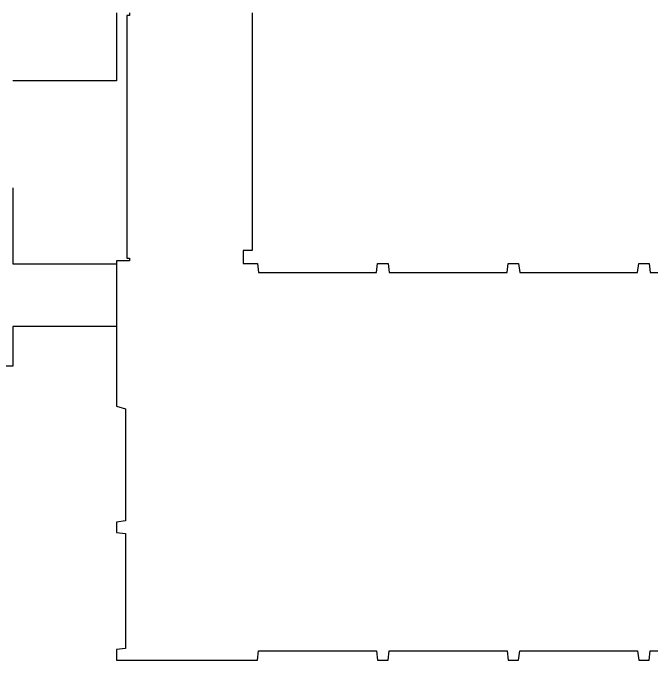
# Model space of a CAD drawing. Header units: inches. Extents: x -3174 to 3292, y 161 to 2924.
# Drawn here: x 30 to 1497, y 161 to 1649 of the extents above; entities that cross this region are included whole.
import ezdxf

# ---------------------------------------------------------------- set-up
doc = ezdxf.new("R2010")
doc.units = ezdxf.units.IN
doc.header["$LTSCALE"] = 96
doc.header["$MEASUREMENT"] = 0
doc.layers.add('A-ROOF-LEVL-FINE', color=1, linetype='CONTINUOUS')

msp = doc.modelspace()

# ---------------------------------------------------------------- linework, layer by layer
at = {"layer": 'A-ROOF-LEVL-FINE'}
for p, q in [((268.5, 1649.5), (268.5, 1493.5)), ((268.5, 1493.5), (30.5, 1493.5))]:
    msp.add_line(p, q, dxfattribs=at)
for points in [[(298.5, 1649.5), (298.5, 1643.5), (292.5, 1643.5), (292.5, 1085.5), (298.5, 1085.5), (298.5, 1079.5), (268.5, 1079.5), (268.5, 1052.5), (268.5, 902.5), (268.5, 745.1), (289.3, 739.5), (289.3, 481.5), (268.3, 478.9), (268.3, 454.9), (289.3, 452.3), (289.3, 188.1), (268.5, 185.5), (268.5, 161.5), (592.5, 161.5), (595.1, 182.5), (865.9, 182.5), (868.5, 161.5), (892.5, 161.5), (895.1, 182.5), (1165.9, 182.5), (1168.5, 161.5), (1192.5, 161.5), (1195.1, 182.5), (1465.9, 182.5), (1468.5, 161.5), (1492.5, 161.5), (1495.1, 182.5), (1765.9, 182.5)], [(580.5, 1649.5), (580.5, 1103.5), (559.5, 1103.5), (559.5, 1073.5), (592.5, 1073.5), (595.1, 1052.5), (865.9, 1052.5), (868.5, 1073.5), (892.5, 1073.5), (895.1, 1052.5), (1165.9, 1052.5), (1168.5, 1073.5), (1192.5, 1073.5), (1195.1, 1052.5), (1465.9, 1052.5), (1468.5, 1073.5), (1492.5, 1073.5), (1495.1, 1052.5), (1765.9, 1052.5)], [(268.5, 928.5), (30.5, 928.5), (30.5, 837.5), (-464.5, 837.5), (-464.5, 1247)], [(30.5, 1247), (30.5, 1072.5), (268.5, 1072.5)]]:
    msp.add_lwpolyline(points, dxfattribs=at)

doc.saveas('drawing.dxf')
